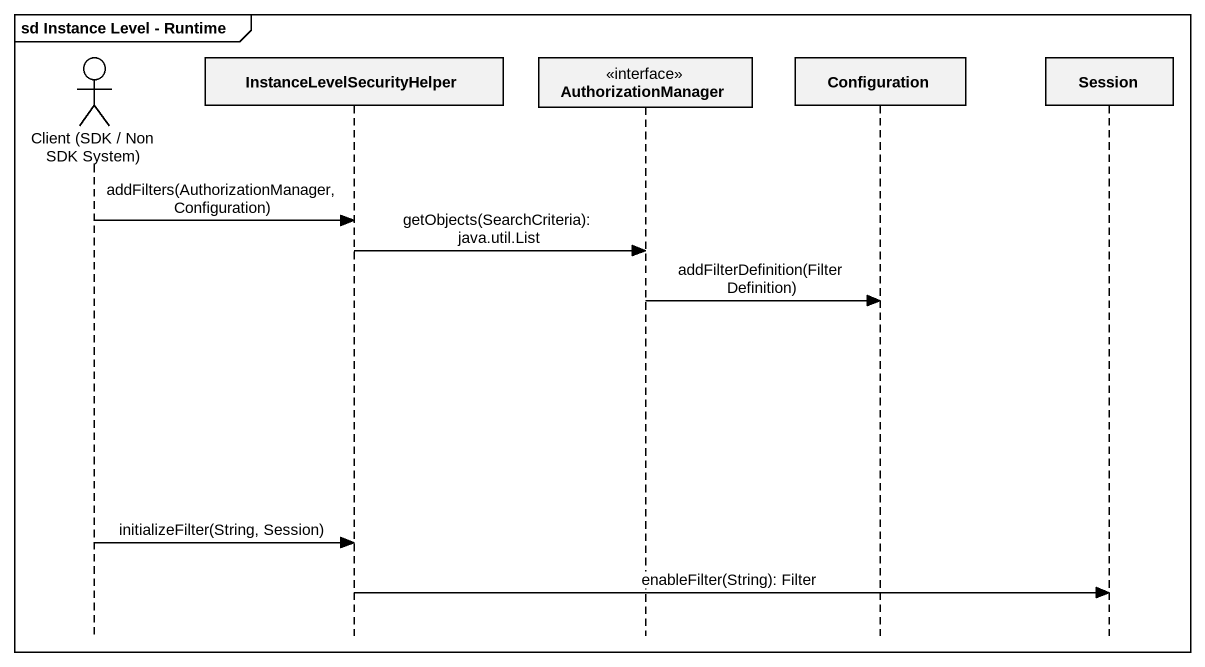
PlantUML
@startuml
mainframe sd Instance Level - Runtime
hide footbox
actor "Client (SDK / Non SDK System)" as Client_SDK_Non_SDK_System
participant InstanceLevelSecurityHelper
participant AuthorizationManager <<interface>>
participant Configuration
participant Session

Client_SDK_Non_SDK_System -> InstanceLevelSecurityHelper : addFilters(AuthorizationManager, Configuration)
InstanceLevelSecurityHelper -> AuthorizationManager : getObjects(SearchCriteria): java.util.List
AuthorizationManager -> Configuration : addFilterDefinition(FilterDefinition)
Client_SDK_Non_SDK_System -> InstanceLevelSecurityHelper : initializeFilter(String, Session)
InstanceLevelSecurityHelper -> Session : enableFilter(String): Filter
@enduml
